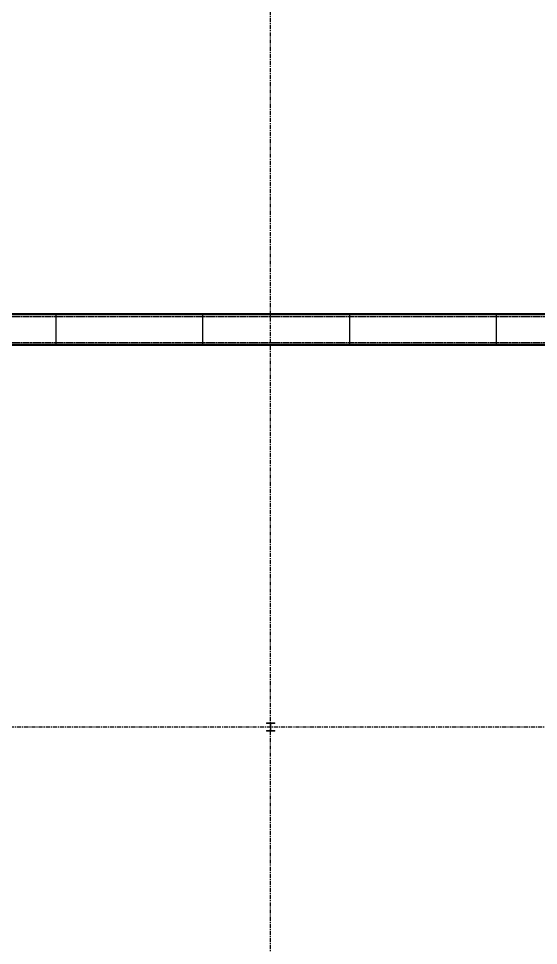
# Model space of a CAD drawing. Header units: millimetres. Extents: x -677815 to 406757, y -145898 to 39000.
# Drawn here: x 169883 to 182841, y -53449 to -30338 of the extents above; entities that cross this region are included whole.
import ezdxf

# ---------------------------------------------------------------- set-up
doc = ezdxf.new("R2010")
doc.units = ezdxf.units.MM
doc.header["$LTSCALE"] = 8
doc.linetypes.add('Xref building Toll$0$Grid Line', pattern=[22.225, 12.7, -3.175, 3.175, -3.175])
doc.linetypes.add('Xref Conv Trash$0$AM_ISO02W050', pattern=[7.5, 6, -1.5])
for name, color, linetype, lineweight in [('Xref building Toll$0$S-COLS', 8, 'Continuous', 9), ('Xref Conv Trash$0$Conv - Trash', 1, 'Continuous', 25), ('Xref Conv Trash$0$Hidden', 9, 'Xref Conv Trash$0$AM_ISO02W050', 25)]:
    doc.layers.add(name, color=color, linetype=linetype, lineweight=lineweight)
doc.layers.add('Xref building Toll$0$S-GRID', color=8, linetype='Continuous')

# ---------------------------------------------------------------- blocks, each defined once
blk = doc.blocks.new('*U121')
for p, q in [((14756, 384), (14756, -384)), ((18414, 384), (18414, -384)), ((22072, 384), (22072, -384)), ((25729, 384), (25729, -384))]:
    blk.add_line(p, q)
at = {"lineweight": 50}
blk.add_lwpolyline([(126, 384), (36693, 384), (36693, -384), (126, -384)], close=True, dxfattribs=at)
at = {"layer": 'Xref Conv Trash$0$Hidden'}
for p, q in [((13, 326), (36806, 326)), ((13, -326), (36806, -326))]:
    blk.add_line(p, q, dxfattribs=at)
blk = doc.blocks.new('Xref Conv Trash')
at = {"layer": 'Xref Conv Trash$0$Conv - Trash'}
blk.add_blockref('*U121', (156056, -38092), dxfattribs=at)
blk = doc.blocks.new('Xref building Toll$0$Toll Grids')
at = {"layer": 'Xref building Toll$0$S-GRID', "linetype": 'Xref building Toll$0$Grid Line'}
for p, q in [((176166, -125373.3), (176166, 36031.5)), ((-9195.8, -48000), (280997.7, -48000))]:
    blk.add_line(p, q, dxfattribs=at)
blk = doc.blocks.new('Xref building Toll$0$UC-Universal Column-Column - C2_5-200UC60-1338439-MASTER GROUND FLOOR')
at = {"layer": 'Xref building Toll$0$S-COLS', "lineweight": 18}
for p, q in [((105, 102.5), (-105, 102.5)), ((-105, 102.5), (-105, 88.3)), ((-105, 88.3), (-16.05, 88.3)), ((-4.65, 76.9), (-4.65, -76.9)), ((4.65, -76.9), (4.65, 76.9)), ((16.05, 88.3), (105, 88.3)), ((105, 88.3), (105, 102.5)), ((-16.05, -88.3), (-105, -88.3)), ((-105, -88.3), (-105, -102.5)), ((-105, -102.5), (105, -102.5)), ((105, -88.3), (16.05, -88.3)), ((105, -102.5), (105, -88.3))]:
    blk.add_line(p, q, dxfattribs=at)
at = {"layer": 'Xref building Toll$0$S-COLS'}
for p, q in [((-105, 102.5), (-105, 102.5)), ((-105, 88.3), (-105, 88.3)), ((105, 102.5), (105, 102.5)), ((105, 88.3), (105, 88.3)), ((-105, -88.3), (-105, -88.3)), ((-105, -102.5), (-105, -102.5)), ((105, -88.3), (105, -88.3)), ((105, -102.5), (105, -102.5))]:
    blk.add_line(p, q, dxfattribs=at)
at = {"layer": 'Xref building Toll$0$S-COLS', "lineweight": 18}
for centre, start, end in [((-16.05, 76.9), 0, 90), ((16.05, 76.9), 90, 180), ((-16.05, -76.9), 270, 0), ((16.05, -76.9), 180, 270)]:
    blk.add_arc(centre, 11.4, start, end, dxfattribs=at)
blk = doc.blocks.new('Xref building Toll$0$building block 28092016')
at = {"layer": 'Xref building Toll$0$S-COLS', "rotation": 180}
blk.add_blockref('Xref building Toll$0$UC-Universal Column-Column - C2_5-200UC60-1338439-MASTER GROUND FLOOR', (898716, -719499), dxfattribs=at)
blk = doc.blocks.new('Xref building Toll')
for name, p in [('Xref building Toll$0$Toll Grids', (0, 0)), ('Xref building Toll$0$building block 28092016', (-722550, 671499))]:
    blk.add_blockref(name, p)

msp = doc.modelspace()

# ---------------------------------------------------------------- block references
for name in ['Xref building Toll', 'Xref Conv Trash']:
    msp.add_blockref(name, (0, 0))

doc.saveas('drawing.dxf')
